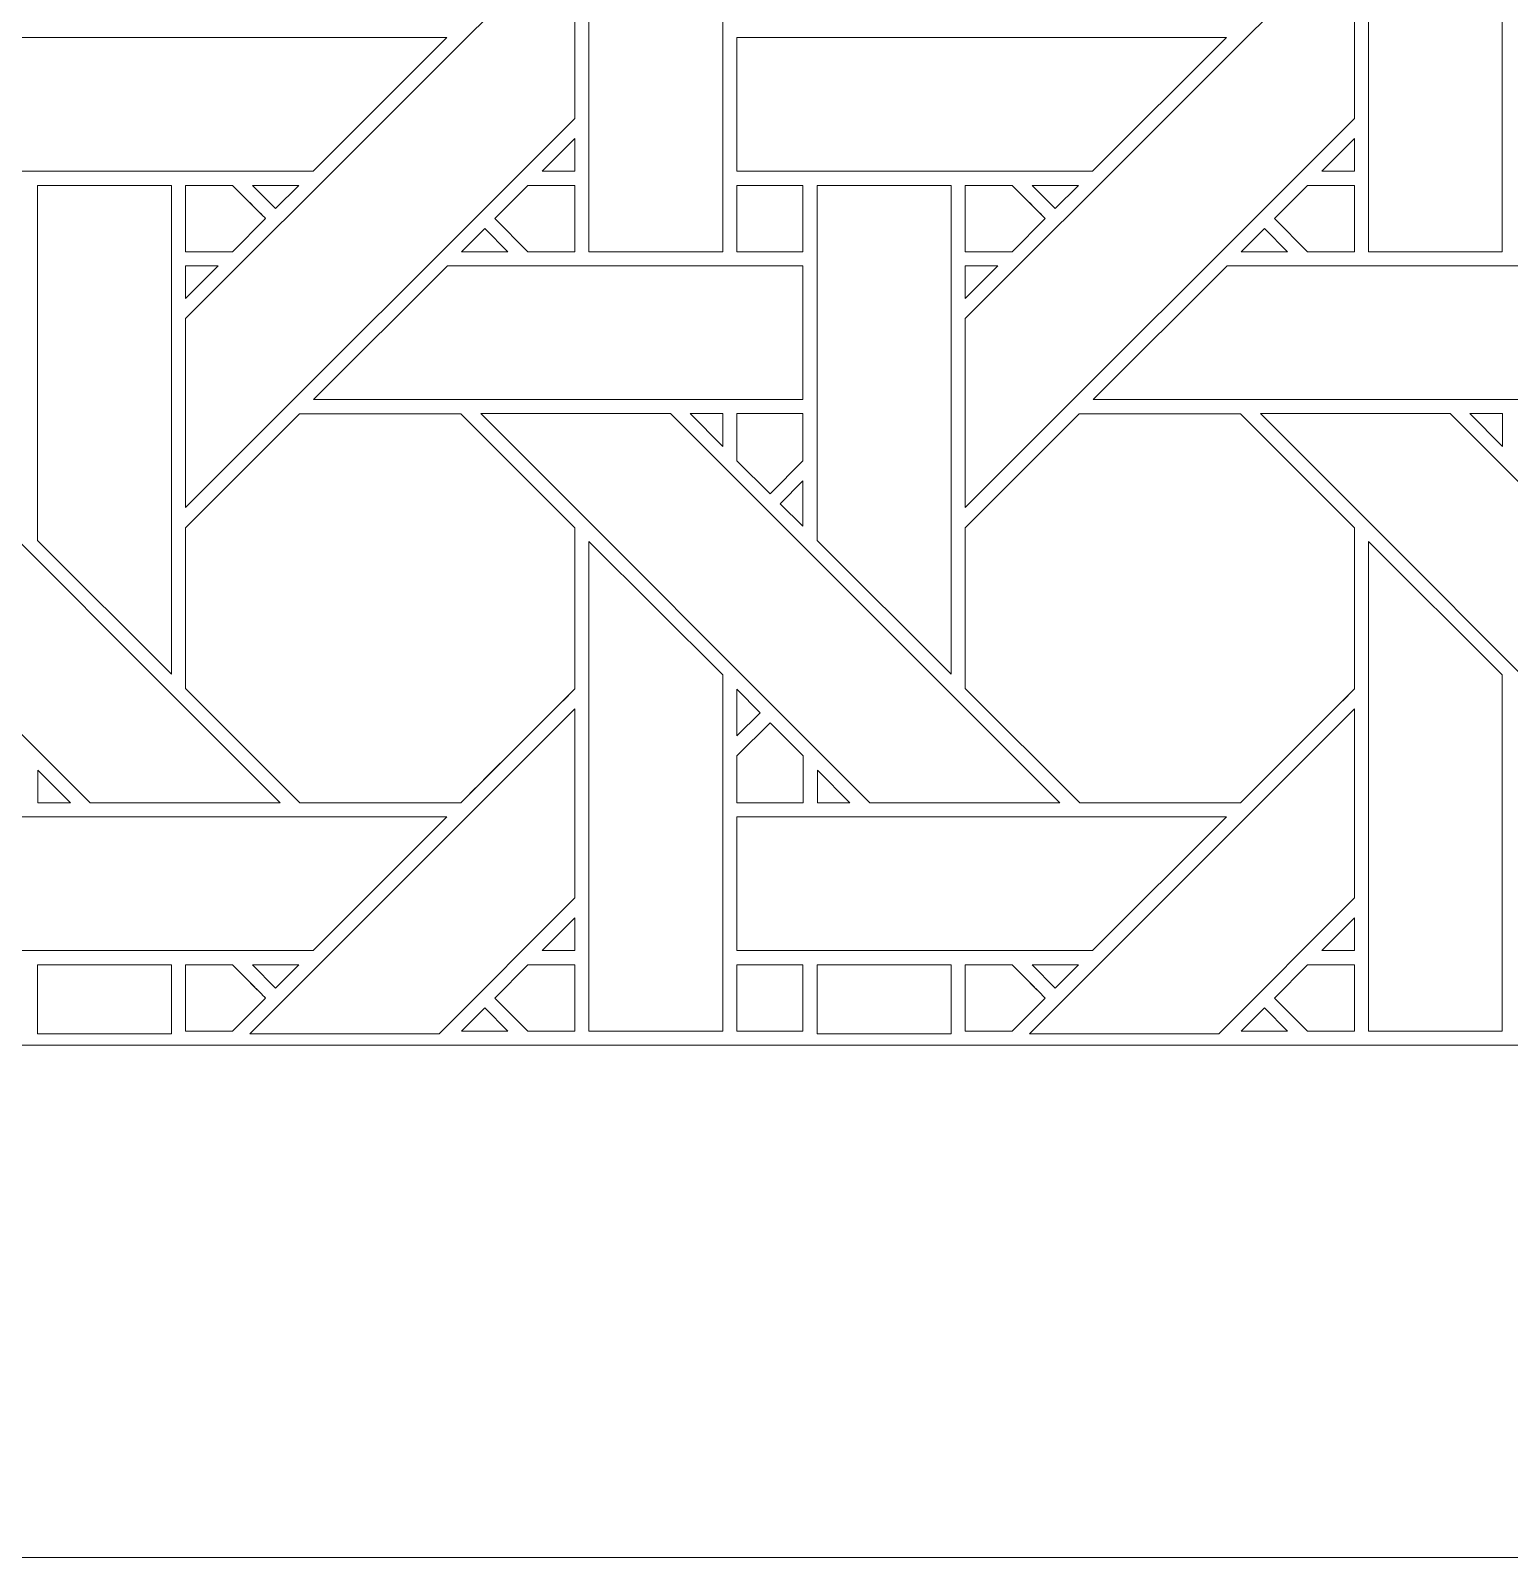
# Model space of a CAD drawing. Header units: inches. Extents: x 4.4 to 20.4, y 5.1 to 13.1.
# Drawn here: x 12.432 to 14.231, y 5.095 to 6.953 of the extents above; entities that cross this region are included whole.
import ezdxf

# ---------------------------------------------------------------- set-up
doc = ezdxf.new("R2010")
doc.units = ezdxf.units.IN
doc.header["$MEASUREMENT"] = 0
doc.layers.add('Design', color=7, linetype='Continuous', lineweight=0)

msp = doc.modelspace()

# ---------------------------------------------------------------- linework, layer by layer
at = {"layer": 'Design'}
for points, knots in [([(4.3829, 13.0948), (4.3829, 13.0948), (4.3829, 5.0948), (4.3829, 5.0948), (4.3829, 5.0948), (20.3829, 5.0948), (20.3829, 5.0948), (20.3829, 5.0948), (20.3829, 13.0948), (20.3829, 13.0948), (20.3829, 13.0948), (4.3829, 13.0948), (4.3829, 13.0948)], [0, 0, 0, 0, 1, 1, 1, 2, 2, 2, 3, 3, 3, 4, 4, 4, 4]), ([(5.0119, 5.7183), (5.0119, 5.7183), (19.7539, 5.7183), (19.7539, 5.7183), (19.7539, 5.7183), (19.7539, 12.4753), (19.7539, 12.4753), (19.7539, 12.4753), (5.0119, 12.4753), (5.0119, 12.4753), (5.0119, 12.4753), (5.0119, 5.7183), (5.0119, 5.7183)], [0, 0, 0, 0, 1, 1, 1, 2, 2, 2, 3, 3, 3, 4, 4, 4, 4]), ([(13.274, 7.1177), (13.274, 7.1177), (13.274, 6.684), (13.274, 6.684), (13.274, 6.684), (13.1112, 6.684), (13.1112, 6.684), (13.1112, 6.684), (13.1112, 7.2799), (13.1112, 7.2799), (13.1112, 7.2799), (13.274, 7.1177), (13.274, 7.1177)], [0, 0, 0, 0, 1, 1, 1, 2, 2, 2, 3, 3, 3, 4, 4, 4, 4]), ([(14.2227, 7.1177), (14.2227, 7.1177), (14.2227, 6.684), (14.2227, 6.684), (14.2227, 6.684), (14.0599, 6.684), (14.0599, 6.684), (14.0599, 6.684), (14.0599, 7.2799), (14.0599, 7.2799), (14.0599, 7.2799), (14.2227, 7.1177), (14.2227, 7.1177)], [0, 0, 0, 0, 1, 1, 1, 2, 2, 2, 3, 3, 3, 4, 4, 4, 4]), ([(12.6204, 6.6027), (12.6204, 6.6027), (13.0941, 7.0763), (13.0941, 7.0763), (13.0941, 7.0763), (13.0941, 6.8463), (13.0941, 6.8463), (13.0941, 6.8463), (12.6204, 6.3726), (12.6204, 6.3726), (12.6204, 6.3726), (12.6204, 6.6027), (12.6204, 6.6027)], [0, 0, 0, 0, 1, 1, 1, 2, 2, 2, 3, 3, 3, 4, 4, 4, 4]), ([(13.5691, 6.6027), (13.5691, 6.6027), (14.0428, 7.0763), (14.0428, 7.0763), (14.0428, 7.0763), (14.0428, 6.8463), (14.0428, 6.8463), (14.0428, 6.8463), (13.5691, 6.3726), (13.5691, 6.3726), (13.5691, 6.3726), (13.5691, 6.6027), (13.5691, 6.6027)], [0, 0, 0, 0, 1, 1, 1, 2, 2, 2, 3, 3, 3, 4, 4, 4, 4]), ([(12.3425, 6.7821), (12.3425, 6.7821), (12.3425, 6.9448), (12.3425, 6.9448), (12.3425, 6.9448), (12.9383, 6.9448), (12.9383, 6.9448), (12.9383, 6.9448), (12.7755, 6.7821), (12.7755, 6.7821), (12.7755, 6.7821), (12.3425, 6.7821), (12.3425, 6.7821)], [0, 0, 0, 0, 1, 1, 1, 2, 2, 2, 3, 3, 3, 4, 4, 4, 4]), ([(13.2913, 6.7821), (13.2913, 6.7821), (13.2913, 6.9448), (13.2913, 6.9448), (13.2913, 6.9448), (13.887, 6.9448), (13.887, 6.9448), (13.887, 6.9448), (13.7242, 6.7821), (13.7242, 6.7821), (13.7242, 6.7821), (13.2913, 6.7821), (13.2913, 6.7821)], [0, 0, 0, 0, 1, 1, 1, 2, 2, 2, 3, 3, 3, 4, 4, 4, 4]), ([(13.0543, 6.7821), (13.0543, 6.7821), (13.0941, 6.8219), (13.0941, 6.8219), (13.0941, 6.8219), (13.0941, 6.7821), (13.0941, 6.7821), (13.0941, 6.7821), (13.0543, 6.7821), (13.0543, 6.7821)], [0, 0, 0, 0, 1, 1, 1, 2, 2, 2, 3, 3, 3, 3]), ([(14.003, 6.7821), (14.003, 6.7821), (14.0428, 6.8219), (14.0428, 6.8219), (14.0428, 6.8219), (14.0428, 6.7821), (14.0428, 6.7821), (14.0428, 6.7821), (14.003, 6.7821), (14.003, 6.7821)], [0, 0, 0, 0, 1, 1, 1, 2, 2, 2, 3, 3, 3, 3]), ([(12.6032, 6.7648), (12.6032, 6.7648), (12.6032, 6.1697), (12.6032, 6.1697), (12.6032, 6.1697), (12.4403, 6.3326), (12.4403, 6.3326), (12.4403, 6.3326), (12.4403, 6.7648), (12.4403, 6.7648), (12.4403, 6.7648), (12.6032, 6.7648), (12.6032, 6.7648)], [0, 0, 0, 0, 1, 1, 1, 2, 2, 2, 3, 3, 3, 4, 4, 4, 4]), ([(12.7178, 6.7245), (12.7178, 6.7245), (12.6774, 6.684), (12.6774, 6.684), (12.6774, 6.684), (12.6204, 6.684), (12.6204, 6.684), (12.6204, 6.684), (12.6204, 6.7648), (12.6204, 6.7648), (12.6204, 6.7648), (12.6775, 6.7648), (12.6775, 6.7648), (12.6826, 6.7597), (12.7134, 6.7289), (12.7178, 6.7245)], [0, 0, 0, 0, 1, 1, 1, 2, 2, 2, 3, 3, 3, 4, 4, 4, 5, 5, 5, 5]), ([(12.6204, 6.7648), (12.6204, 6.7648), (12.6775, 6.7648), (12.6775, 6.7648), (12.683, 6.7593), (12.7178, 6.7245), (12.7178, 6.7245), (12.7178, 6.7245), (12.6774, 6.684), (12.6774, 6.684), (12.6774, 6.684), (12.6204, 6.684), (12.6204, 6.684), (12.6204, 6.684), (12.6204, 6.7648), (12.6204, 6.7648)], [0, 0, 0, 0, 1, 1, 1, 2, 2, 2, 3, 3, 3, 4, 4, 4, 5, 5, 5, 5]), ([(12.7583, 6.7648), (12.7583, 6.7648), (12.73, 6.7366), (12.73, 6.7366), (12.73, 6.7366), (12.7018, 6.7648), (12.7018, 6.7648), (12.7018, 6.7648), (12.7583, 6.7648), (12.7583, 6.7648)], [0, 0, 0, 0, 1, 1, 1, 2, 2, 2, 3, 3, 3, 3]), ([(13.037, 6.684), (13.037, 6.684), (12.9966, 6.7244), (12.9966, 6.7244), (12.9966, 6.7244), (13.037, 6.7648), (13.037, 6.7648), (13.037, 6.7648), (13.0941, 6.7648), (13.0941, 6.7648), (13.0941, 6.7648), (13.0941, 6.684), (13.0941, 6.684), (13.0941, 6.684), (13.037, 6.684), (13.037, 6.684)], [0, 0, 0, 0, 1, 1, 1, 2, 2, 2, 3, 3, 3, 4, 4, 4, 5, 5, 5, 5]), ([(12.9966, 6.7244), (12.9966, 6.7244), (13.037, 6.7648), (13.037, 6.7648), (13.037, 6.7648), (13.0941, 6.7648), (13.0941, 6.7648), (13.0941, 6.7648), (13.0941, 6.684), (13.0941, 6.684), (13.0941, 6.684), (13.037, 6.684), (13.037, 6.684), (13.037, 6.684), (12.9966, 6.7244), (12.9966, 6.7244)], [0, 0, 0, 0, 1, 1, 1, 2, 2, 2, 3, 3, 3, 4, 4, 4, 5, 5, 5, 5]), ([(13.2913, 6.7648), (13.2913, 6.7648), (13.3715, 6.7648), (13.3715, 6.7648), (13.3715, 6.7648), (13.3715, 6.684), (13.3715, 6.684), (13.3715, 6.684), (13.2913, 6.684), (13.2913, 6.684), (13.2913, 6.684), (13.2913, 6.7648), (13.2913, 6.7648)], [0, 0, 0, 0, 1, 1, 1, 2, 2, 2, 3, 3, 3, 4, 4, 4, 4]), ([(13.3715, 6.7648), (13.3715, 6.7648), (13.3715, 6.684), (13.3715, 6.684), (13.3715, 6.684), (13.2913, 6.684), (13.2913, 6.684), (13.2913, 6.684), (13.2913, 6.7648), (13.2913, 6.7648), (13.2913, 6.7648), (13.3715, 6.7648), (13.3715, 6.7648)], [0, 0, 0, 0, 1, 1, 1, 2, 2, 2, 3, 3, 3, 4, 4, 4, 4]), ([(13.552, 6.7648), (13.552, 6.7648), (13.552, 6.1697), (13.552, 6.1697), (13.552, 6.1697), (13.3891, 6.3326), (13.3891, 6.3326), (13.3891, 6.3326), (13.3891, 6.7648), (13.3891, 6.7648), (13.3891, 6.7648), (13.552, 6.7648), (13.552, 6.7648)], [0, 0, 0, 0, 1, 1, 1, 2, 2, 2, 3, 3, 3, 4, 4, 4, 4]), ([(13.6665, 6.7245), (13.6665, 6.7245), (13.6261, 6.684), (13.6261, 6.684), (13.6261, 6.684), (13.5691, 6.684), (13.5691, 6.684), (13.5691, 6.684), (13.5691, 6.7648), (13.5691, 6.7648), (13.5691, 6.7648), (13.6262, 6.7648), (13.6262, 6.7648), (13.6313, 6.7597), (13.6621, 6.7289), (13.6665, 6.7245)], [0, 0, 0, 0, 1, 1, 1, 2, 2, 2, 3, 3, 3, 4, 4, 4, 5, 5, 5, 5]), ([(13.5691, 6.684), (13.5691, 6.684), (13.5691, 6.7648), (13.5691, 6.7648), (13.5691, 6.7648), (13.6262, 6.7648), (13.6262, 6.7648), (13.6316, 6.7595), (13.6665, 6.7245), (13.6665, 6.7245), (13.6665, 6.7245), (13.6261, 6.684), (13.6261, 6.684), (13.6261, 6.684), (13.5691, 6.684), (13.5691, 6.684)], [0, 0, 0, 0, 1, 1, 1, 2, 2, 2, 3, 3, 3, 4, 4, 4, 5, 5, 5, 5]), ([(13.6505, 6.7648), (13.6505, 6.7648), (13.707, 6.7648), (13.707, 6.7648), (13.707, 6.7648), (13.6787, 6.7366), (13.6787, 6.7366), (13.6787, 6.7366), (13.6505, 6.7648), (13.6505, 6.7648)], [0, 0, 0, 0, 1, 1, 1, 2, 2, 2, 3, 3, 3, 3]), ([(13.9857, 6.684), (13.9857, 6.684), (13.9453, 6.7244), (13.9453, 6.7244), (13.9453, 6.7244), (13.9858, 6.7648), (13.9858, 6.7648), (13.9858, 6.7648), (14.0428, 6.7648), (14.0428, 6.7648), (14.0428, 6.7648), (14.0428, 6.684), (14.0428, 6.684), (14.0428, 6.684), (13.9857, 6.684), (13.9857, 6.684)], [0, 0, 0, 0, 1, 1, 1, 2, 2, 2, 3, 3, 3, 4, 4, 4, 5, 5, 5, 5]), ([(13.9453, 6.7244), (13.9453, 6.7244), (13.9858, 6.7648), (13.9858, 6.7648), (13.9858, 6.7648), (14.0428, 6.7648), (14.0428, 6.7648), (14.0428, 6.7648), (14.0428, 6.684), (14.0428, 6.684), (14.0428, 6.684), (13.9857, 6.684), (13.9857, 6.684), (13.9857, 6.684), (13.9453, 6.7244), (13.9453, 6.7244)], [0, 0, 0, 0, 1, 1, 1, 2, 2, 2, 3, 3, 3, 4, 4, 4, 5, 5, 5, 5]), ([(13.0127, 6.684), (13.0127, 6.684), (12.9562, 6.684), (12.9562, 6.684), (12.9562, 6.684), (12.9845, 6.7123), (12.9845, 6.7123), (12.9845, 6.7123), (13.0127, 6.684), (13.0127, 6.684)], [0, 0, 0, 0, 1, 1, 1, 2, 2, 2, 3, 3, 3, 3]), ([(13.9615, 6.684), (13.9615, 6.684), (13.905, 6.684), (13.905, 6.684), (13.905, 6.684), (13.9332, 6.7123), (13.9332, 6.7123), (13.9332, 6.7123), (13.9615, 6.684), (13.9615, 6.684)], [0, 0, 0, 0, 1, 1, 1, 2, 2, 2, 3, 3, 3, 3]), ([(12.6602, 6.6669), (12.6602, 6.6669), (12.6204, 6.6271), (12.6204, 6.6271), (12.6204, 6.6271), (12.6204, 6.6669), (12.6204, 6.6669), (12.6204, 6.6669), (12.6602, 6.6669), (12.6602, 6.6669)], [0, 0, 0, 0, 1, 1, 1, 2, 2, 2, 3, 3, 3, 3]), ([(12.7762, 6.5041), (12.7762, 6.5041), (12.9391, 6.6669), (12.9391, 6.6669), (12.9391, 6.6669), (13.3715, 6.6669), (13.3715, 6.6669), (13.3715, 6.6669), (13.3715, 6.5041), (13.3715, 6.5041), (13.3715, 6.5041), (12.7762, 6.5041), (12.7762, 6.5041)], [0, 0, 0, 0, 1, 1, 1, 2, 2, 2, 3, 3, 3, 4, 4, 4, 4]), ([(13.609, 6.6669), (13.609, 6.6669), (13.5691, 6.6271), (13.5691, 6.6271), (13.5691, 6.6271), (13.5691, 6.6669), (13.5691, 6.6669), (13.5691, 6.6669), (13.609, 6.6669), (13.609, 6.6669)], [0, 0, 0, 0, 1, 1, 1, 2, 2, 2, 3, 3, 3, 3]), ([(13.725, 6.5041), (13.725, 6.5041), (13.8878, 6.6669), (13.8878, 6.6669), (13.8878, 6.6669), (14.3203, 6.6669), (14.3203, 6.6669), (14.3203, 6.6669), (14.3203, 6.5041), (14.3203, 6.5041), (14.3203, 6.5041), (13.725, 6.5041), (13.725, 6.5041)], [0, 0, 0, 0, 1, 1, 1, 2, 2, 2, 3, 3, 3, 4, 4, 4, 4]), ([(12.0308, 6.487), (12.0308, 6.487), (12.2618, 6.487), (12.2618, 6.487), (12.2618, 6.487), (12.7354, 6.0133), (12.7354, 6.0133), (12.7354, 6.0133), (12.5044, 6.0133), (12.5044, 6.0133), (12.5044, 6.0133), (12.0308, 6.487), (12.0308, 6.487)], [0, 0, 0, 0, 1, 1, 1, 2, 2, 2, 3, 3, 3, 4, 4, 4, 4]), ([(12.6204, 6.1526), (12.6204, 6.1526), (12.6204, 6.3482), (12.6204, 6.3482), (12.6204, 6.3482), (12.7591, 6.4869), (12.7591, 6.4869), (12.7591, 6.4869), (12.9553, 6.4869), (12.9553, 6.4869), (12.9553, 6.4869), (13.0941, 6.3482), (13.0941, 6.3482), (13.0941, 6.3482), (13.0941, 6.152), (13.0941, 6.152), (13.0763, 6.1341), (12.9643, 6.0223), (12.9553, 6.0133), (12.9553, 6.0133), (12.7596, 6.0133), (12.7596, 6.0133), (12.7596, 6.0133), (12.6204, 6.1526), (12.6204, 6.1526)], [0, 0, 0, 0, 1, 1, 1, 2, 2, 2, 3, 3, 3, 4, 4, 4, 5, 5, 5, 6, 6, 6, 7, 7, 7, 8, 8, 8, 8]), ([(12.7596, 6.0133), (12.7596, 6.0133), (12.6204, 6.1526), (12.6204, 6.1526), (12.6204, 6.1526), (12.6204, 6.3482), (12.6204, 6.3482), (12.6204, 6.3482), (12.7591, 6.4869), (12.7591, 6.4869), (12.7591, 6.4869), (12.9553, 6.4869), (12.9553, 6.4869), (12.9553, 6.4869), (13.0941, 6.3482), (13.0941, 6.3482), (13.0941, 6.3482), (13.0941, 6.152), (13.0941, 6.152), (13.0757, 6.1335), (12.9639, 6.0219), (12.9553, 6.0133), (12.9553, 6.0133), (12.7596, 6.0133), (12.7596, 6.0133)], [0, 0, 0, 0, 1, 1, 1, 2, 2, 2, 3, 3, 3, 4, 4, 4, 5, 5, 5, 6, 6, 6, 7, 7, 7, 8, 8, 8, 8]), ([(12.9795, 6.487), (12.9795, 6.487), (13.2105, 6.487), (13.2105, 6.487), (13.2105, 6.487), (13.6841, 6.0133), (13.6841, 6.0133), (13.6841, 6.0133), (13.4531, 6.0133), (13.4531, 6.0133), (13.4531, 6.0133), (12.9795, 6.487), (12.9795, 6.487)], [0, 0, 0, 0, 1, 1, 1, 2, 2, 2, 3, 3, 3, 4, 4, 4, 4]), ([(13.2741, 6.487), (13.2741, 6.487), (13.2741, 6.4471), (13.2741, 6.4471), (13.2741, 6.4471), (13.2346, 6.487), (13.2346, 6.487), (13.2346, 6.487), (13.2741, 6.487), (13.2741, 6.487)], [0, 0, 0, 0, 1, 1, 1, 2, 2, 2, 3, 3, 3, 3]), ([(13.2913, 6.487), (13.2913, 6.487), (13.3715, 6.487), (13.3715, 6.487), (13.3715, 6.487), (13.3715, 6.4294), (13.3715, 6.4294), (13.3715, 6.4294), (13.3316, 6.3894), (13.3316, 6.3894), (13.3316, 6.3894), (13.2913, 6.4297), (13.2913, 6.4297), (13.2913, 6.4297), (13.2913, 6.487), (13.2913, 6.487)], [0, 0, 0, 0, 1, 1, 1, 2, 2, 2, 3, 3, 3, 4, 4, 4, 5, 5, 5, 5]), ([(13.3316, 6.3894), (13.3316, 6.3894), (13.2913, 6.4297), (13.2913, 6.4297), (13.2913, 6.4297), (13.2913, 6.487), (13.2913, 6.487), (13.2913, 6.487), (13.3715, 6.487), (13.3715, 6.487), (13.3715, 6.487), (13.3715, 6.4294), (13.3715, 6.4294), (13.3715, 6.4294), (13.3316, 6.3894), (13.3316, 6.3894)], [0, 0, 0, 0, 1, 1, 1, 2, 2, 2, 3, 3, 3, 4, 4, 4, 5, 5, 5, 5]), ([(13.5691, 6.1526), (13.5691, 6.1526), (13.5691, 6.3482), (13.5691, 6.3482), (13.5691, 6.3482), (13.7078, 6.4869), (13.7078, 6.4869), (13.7078, 6.4869), (13.904, 6.4869), (13.904, 6.4869), (13.904, 6.4869), (14.0428, 6.3482), (14.0428, 6.3482), (14.0428, 6.3482), (14.0428, 6.152), (14.0428, 6.152), (14.025, 6.1341), (13.9131, 6.0223), (13.9041, 6.0133), (13.9041, 6.0133), (13.7084, 6.0133), (13.7084, 6.0133), (13.7084, 6.0133), (13.5691, 6.1526), (13.5691, 6.1526)], [0, 0, 0, 0, 1, 1, 1, 2, 2, 2, 3, 3, 3, 4, 4, 4, 5, 5, 5, 6, 6, 6, 7, 7, 7, 8, 8, 8, 8]), ([(13.7084, 6.0133), (13.7084, 6.0133), (13.5691, 6.1526), (13.5691, 6.1526), (13.5691, 6.1526), (13.5691, 6.3482), (13.5691, 6.3482), (13.5691, 6.3482), (13.7078, 6.4869), (13.7078, 6.4869), (13.7078, 6.4869), (13.904, 6.4869), (13.904, 6.4869), (13.904, 6.4869), (14.0428, 6.3482), (14.0428, 6.3482), (14.0428, 6.3482), (14.0428, 6.152), (14.0428, 6.152), (14.0248, 6.1339), (13.9129, 6.0222), (13.9041, 6.0133), (13.9041, 6.0133), (13.7084, 6.0133), (13.7084, 6.0133)], [0, 0, 0, 0, 1, 1, 1, 2, 2, 2, 3, 3, 3, 4, 4, 4, 5, 5, 5, 6, 6, 6, 7, 7, 7, 8, 8, 8, 8]), ([(13.9283, 6.487), (13.9283, 6.487), (14.1592, 6.487), (14.1592, 6.487), (14.1592, 6.487), (14.6329, 6.0133), (14.6329, 6.0133), (14.6329, 6.0133), (14.4018, 6.0133), (14.4018, 6.0133), (14.4018, 6.0133), (13.9283, 6.487), (13.9283, 6.487)], [0, 0, 0, 0, 1, 1, 1, 2, 2, 2, 3, 3, 3, 4, 4, 4, 4]), ([(14.2228, 6.487), (14.2228, 6.487), (14.2228, 6.4471), (14.2228, 6.4471), (14.2228, 6.4471), (14.1833, 6.487), (14.1833, 6.487), (14.1833, 6.487), (14.2228, 6.487), (14.2228, 6.487)], [0, 0, 0, 0, 1, 1, 1, 2, 2, 2, 3, 3, 3, 3]), ([(13.3715, 6.4051), (13.3715, 6.4051), (13.3715, 6.35), (13.3715, 6.35), (13.3715, 6.35), (13.3438, 6.3773), (13.3438, 6.3773), (13.3438, 6.3773), (13.3715, 6.4051), (13.3715, 6.4051)], [0, 0, 0, 0, 1, 1, 1, 2, 2, 2, 3, 3, 3, 3]), ([(13.274, 5.7353), (13.274, 5.7353), (13.1112, 5.7353), (13.1112, 5.7353), (13.1112, 5.7353), (13.1112, 6.3312), (13.1112, 6.3312), (13.1112, 6.3312), (13.274, 6.169), (13.274, 6.169), (13.274, 6.169), (13.274, 5.7353), (13.274, 5.7353)], [0, 0, 0, 0, 1, 1, 1, 2, 2, 2, 3, 3, 3, 4, 4, 4, 4]), ([(14.2227, 5.7353), (14.2227, 5.7353), (14.0599, 5.7353), (14.0599, 5.7353), (14.0599, 5.7353), (14.0599, 6.3312), (14.0599, 6.3312), (14.0599, 6.3312), (14.2227, 6.169), (14.2227, 6.169), (14.2227, 6.169), (14.2227, 5.7353), (14.2227, 5.7353)], [0, 0, 0, 0, 1, 1, 1, 2, 2, 2, 3, 3, 3, 4, 4, 4, 4]), ([(13.3195, 6.1229), (13.3195, 6.1229), (13.2913, 6.0947), (13.2913, 6.0947), (13.2913, 6.0947), (13.2913, 6.1515), (13.2913, 6.1515), (13.2913, 6.1515), (13.3195, 6.1229), (13.3195, 6.1229)], [0, 0, 0, 0, 1, 1, 1, 2, 2, 2, 3, 3, 3, 3]), ([(13.0941, 5.8975), (13.0941, 5.8975), (12.9288, 5.7323), (12.9288, 5.7323), (12.9288, 5.7323), (12.6987, 5.7323), (12.6987, 5.7323), (12.6987, 5.7323), (13.0941, 6.1276), (13.0941, 6.1276), (13.0941, 6.1276), (13.0941, 5.8975), (13.0941, 5.8975)], [0, 0, 0, 0, 1, 1, 1, 2, 2, 2, 3, 3, 3, 4, 4, 4, 4]), ([(13.6475, 5.7323), (13.6475, 5.7323), (14.0428, 6.1276), (14.0428, 6.1276), (14.0428, 6.1276), (14.0428, 5.8976), (14.0428, 5.8976), (14.0428, 5.8976), (13.8776, 5.7323), (13.8776, 5.7323), (13.8776, 5.7323), (13.6475, 5.7323), (13.6475, 5.7323)], [0, 0, 0, 0, 1, 1, 1, 2, 2, 2, 3, 3, 3, 4, 4, 4, 4]), ([(13.2913, 6.0131), (13.2913, 6.0131), (13.2913, 6.0704), (13.2913, 6.0704), (13.2913, 6.0704), (13.3316, 6.1107), (13.3316, 6.1107), (13.3316, 6.1107), (13.3719, 6.0704), (13.3719, 6.0704), (13.3719, 6.0704), (13.3719, 6.0131), (13.3719, 6.0131), (13.3719, 6.0131), (13.2913, 6.0131), (13.2913, 6.0131)], [0, 0, 0, 0, 1, 1, 1, 2, 2, 2, 3, 3, 3, 4, 4, 4, 5, 5, 5, 5]), ([(13.2913, 6.0704), (13.2913, 6.0704), (13.3316, 6.1107), (13.3316, 6.1107), (13.3316, 6.1107), (13.3719, 6.0704), (13.3719, 6.0704), (13.3719, 6.0704), (13.3719, 6.0131), (13.3719, 6.0131), (13.3719, 6.0131), (13.2913, 6.0131), (13.2913, 6.0131), (13.2913, 6.0131), (13.2913, 6.0704), (13.2913, 6.0704)], [0, 0, 0, 0, 1, 1, 1, 2, 2, 2, 3, 3, 3, 4, 4, 4, 5, 5, 5, 5]), ([(12.4802, 6.0133), (12.4802, 6.0133), (12.4405, 6.0133), (12.4405, 6.0133), (12.4405, 6.0133), (12.4405, 6.0531), (12.4405, 6.0531), (12.4405, 6.0531), (12.4802, 6.0133), (12.4802, 6.0133)], [0, 0, 0, 0, 1, 1, 1, 2, 2, 2, 3, 3, 3, 3]), ([(13.4289, 6.0133), (13.4289, 6.0133), (13.3892, 6.0133), (13.3892, 6.0133), (13.3892, 6.0133), (13.3892, 6.0531), (13.3892, 6.0531), (13.3892, 6.0531), (13.4289, 6.0133), (13.4289, 6.0133)], [0, 0, 0, 0, 1, 1, 1, 2, 2, 2, 3, 3, 3, 3]), ([(12.3425, 5.8334), (12.3425, 5.8334), (12.3425, 5.9961), (12.3425, 5.9961), (12.3425, 5.9961), (12.9382, 5.9961), (12.9382, 5.9961), (12.9382, 5.9961), (12.7755, 5.8334), (12.7755, 5.8334), (12.7755, 5.8334), (12.3425, 5.8334), (12.3425, 5.8334)], [0, 0, 0, 0, 1, 1, 1, 2, 2, 2, 3, 3, 3, 4, 4, 4, 4]), ([(13.2913, 5.8334), (13.2913, 5.8334), (13.2913, 5.9961), (13.2913, 5.9961), (13.2913, 5.9961), (13.887, 5.9961), (13.887, 5.9961), (13.887, 5.9961), (13.7242, 5.8334), (13.7242, 5.8334), (13.7242, 5.8334), (13.2913, 5.8334), (13.2913, 5.8334)], [0, 0, 0, 0, 1, 1, 1, 2, 2, 2, 3, 3, 3, 4, 4, 4, 4]), ([(13.0941, 5.8334), (13.0941, 5.8334), (13.0543, 5.8334), (13.0543, 5.8334), (13.0543, 5.8334), (13.0941, 5.8732), (13.0941, 5.8732), (13.0941, 5.8732), (13.0941, 5.8334), (13.0941, 5.8334)], [0, 0, 0, 0, 1, 1, 1, 2, 2, 2, 3, 3, 3, 3]), ([(14.0428, 5.8732), (14.0428, 5.8732), (14.0428, 5.8334), (14.0428, 5.8334), (14.0428, 5.8334), (14.003, 5.8334), (14.003, 5.8334), (14.003, 5.8334), (14.0428, 5.8732), (14.0428, 5.8732)], [0, 0, 0, 0, 1, 1, 1, 2, 2, 2, 3, 3, 3, 3]), ([(12.6032, 5.7323), (12.6032, 5.7323), (12.4403, 5.7323), (12.4403, 5.7323), (12.4403, 5.7323), (12.4403, 5.8161), (12.4403, 5.8161), (12.4403, 5.8161), (12.6032, 5.8161), (12.6032, 5.8161), (12.6032, 5.8161), (12.6032, 5.7323), (12.6032, 5.7323)], [0, 0, 0, 0, 1, 1, 1, 2, 2, 2, 3, 3, 3, 4, 4, 4, 4]), ([(12.6204, 5.8161), (12.6204, 5.8161), (12.6775, 5.8161), (12.6775, 5.8161), (12.6826, 5.811), (12.7134, 5.7802), (12.7178, 5.7757), (12.7178, 5.7757), (12.6774, 5.7353), (12.6774, 5.7353), (12.6774, 5.7353), (12.6204, 5.7353), (12.6204, 5.7353), (12.6204, 5.7353), (12.6204, 5.8161), (12.6204, 5.8161)], [0, 0, 0, 0, 1, 1, 1, 2, 2, 2, 3, 3, 3, 4, 4, 4, 5, 5, 5, 5]), ([(12.6204, 5.7353), (12.6204, 5.7353), (12.6204, 5.8161), (12.6204, 5.8161), (12.6204, 5.8161), (12.6775, 5.8161), (12.6775, 5.8161), (12.6829, 5.8107), (12.7178, 5.7757), (12.7178, 5.7757), (12.7178, 5.7757), (12.6774, 5.7353), (12.6774, 5.7353), (12.6774, 5.7353), (12.6204, 5.7353), (12.6204, 5.7353)], [0, 0, 0, 0, 1, 1, 1, 2, 2, 2, 3, 3, 3, 4, 4, 4, 5, 5, 5, 5]), ([(12.7583, 5.8161), (12.7583, 5.8161), (12.73, 5.7879), (12.73, 5.7879), (12.73, 5.7879), (12.7018, 5.8161), (12.7018, 5.8161), (12.7018, 5.8161), (12.7583, 5.8161), (12.7583, 5.8161)], [0, 0, 0, 0, 1, 1, 1, 2, 2, 2, 3, 3, 3, 3]), ([(13.037, 5.8161), (13.037, 5.8161), (13.0941, 5.8161), (13.0941, 5.8161), (13.0941, 5.8161), (13.0941, 5.7353), (13.0941, 5.7353), (13.0941, 5.7353), (13.037, 5.7353), (13.037, 5.7353), (13.037, 5.7353), (12.9966, 5.7757), (12.9966, 5.7757), (12.9966, 5.7757), (13.037, 5.8161), (13.037, 5.8161)], [0, 0, 0, 0, 1, 1, 1, 2, 2, 2, 3, 3, 3, 4, 4, 4, 5, 5, 5, 5]), ([(13.0941, 5.7353), (13.0941, 5.7353), (13.037, 5.7353), (13.037, 5.7353), (13.037, 5.7353), (12.9966, 5.7757), (12.9966, 5.7757), (12.9966, 5.7757), (13.037, 5.8161), (13.037, 5.8161), (13.037, 5.8161), (13.0941, 5.8161), (13.0941, 5.8161), (13.0941, 5.8161), (13.0941, 5.7353), (13.0941, 5.7353)], [0, 0, 0, 0, 1, 1, 1, 2, 2, 2, 3, 3, 3, 4, 4, 4, 5, 5, 5, 5]), ([(13.2913, 5.8161), (13.2913, 5.8161), (13.3715, 5.8161), (13.3715, 5.8161), (13.3715, 5.8161), (13.3715, 5.7353), (13.3715, 5.7353), (13.3715, 5.7353), (13.2913, 5.7353), (13.2913, 5.7353), (13.2913, 5.7353), (13.2913, 5.8161), (13.2913, 5.8161)], [0, 0, 0, 0, 1, 1, 1, 2, 2, 2, 3, 3, 3, 4, 4, 4, 4]), ([(13.3715, 5.7353), (13.3715, 5.7353), (13.2913, 5.7353), (13.2913, 5.7353), (13.2913, 5.7353), (13.2913, 5.8161), (13.2913, 5.8161), (13.2913, 5.8161), (13.3715, 5.8161), (13.3715, 5.8161), (13.3715, 5.8161), (13.3715, 5.7353), (13.3715, 5.7353)], [0, 0, 0, 0, 1, 1, 1, 2, 2, 2, 3, 3, 3, 4, 4, 4, 4]), ([(13.552, 5.7323), (13.552, 5.7323), (13.3891, 5.7323), (13.3891, 5.7323), (13.3891, 5.7323), (13.3891, 5.8161), (13.3891, 5.8161), (13.3891, 5.8161), (13.552, 5.8161), (13.552, 5.8161), (13.552, 5.8161), (13.552, 5.7323), (13.552, 5.7323)], [0, 0, 0, 0, 1, 1, 1, 2, 2, 2, 3, 3, 3, 4, 4, 4, 4]), ([(13.5691, 5.8161), (13.5691, 5.8161), (13.6262, 5.8161), (13.6262, 5.8161), (13.6313, 5.811), (13.6621, 5.7802), (13.6665, 5.7757), (13.6665, 5.7757), (13.6261, 5.7353), (13.6261, 5.7353), (13.6261, 5.7353), (13.5691, 5.7353), (13.5691, 5.7353), (13.5691, 5.7353), (13.5691, 5.8161), (13.5691, 5.8161)], [0, 0, 0, 0, 1, 1, 1, 2, 2, 2, 3, 3, 3, 4, 4, 4, 5, 5, 5, 5]), ([(13.5691, 5.7353), (13.5691, 5.7353), (13.5691, 5.8161), (13.5691, 5.8161), (13.5691, 5.8161), (13.6262, 5.8161), (13.6262, 5.8161), (13.6316, 5.8107), (13.6665, 5.7757), (13.6665, 5.7757), (13.6665, 5.7757), (13.6261, 5.7353), (13.6261, 5.7353), (13.6261, 5.7353), (13.5691, 5.7353), (13.5691, 5.7353)], [0, 0, 0, 0, 1, 1, 1, 2, 2, 2, 3, 3, 3, 4, 4, 4, 5, 5, 5, 5]), ([(13.707, 5.8161), (13.707, 5.8161), (13.6787, 5.7879), (13.6787, 5.7879), (13.6787, 5.7879), (13.6505, 5.8161), (13.6505, 5.8161), (13.6505, 5.8161), (13.707, 5.8161), (13.707, 5.8161)], [0, 0, 0, 0, 1, 1, 1, 2, 2, 2, 3, 3, 3, 3]), ([(13.9858, 5.8161), (13.9858, 5.8161), (14.0428, 5.8161), (14.0428, 5.8161), (14.0428, 5.8161), (14.0428, 5.7353), (14.0428, 5.7353), (14.0428, 5.7353), (13.9857, 5.7353), (13.9857, 5.7353), (13.9857, 5.7353), (13.9453, 5.7757), (13.9453, 5.7757), (13.9453, 5.7757), (13.9858, 5.8161), (13.9858, 5.8161)], [0, 0, 0, 0, 1, 1, 1, 2, 2, 2, 3, 3, 3, 4, 4, 4, 5, 5, 5, 5]), ([(14.0428, 5.7353), (14.0428, 5.7353), (13.9857, 5.7353), (13.9857, 5.7353), (13.9857, 5.7353), (13.9453, 5.7757), (13.9453, 5.7757), (13.9453, 5.7757), (13.9858, 5.8161), (13.9858, 5.8161), (13.9858, 5.8161), (14.0428, 5.8161), (14.0428, 5.8161), (14.0428, 5.8161), (14.0428, 5.7353), (14.0428, 5.7353)], [0, 0, 0, 0, 1, 1, 1, 2, 2, 2, 3, 3, 3, 4, 4, 4, 5, 5, 5, 5]), ([(12.9562, 5.7353), (12.9562, 5.7353), (12.9845, 5.7636), (12.9845, 5.7636), (12.9845, 5.7636), (13.0127, 5.7353), (13.0127, 5.7353), (13.0127, 5.7353), (12.9562, 5.7353), (12.9562, 5.7353)], [0, 0, 0, 0, 1, 1, 1, 2, 2, 2, 3, 3, 3, 3]), ([(13.905, 5.7353), (13.905, 5.7353), (13.9332, 5.7636), (13.9332, 5.7636), (13.9332, 5.7636), (13.9615, 5.7353), (13.9615, 5.7353), (13.9615, 5.7353), (13.905, 5.7353), (13.905, 5.7353)], [0, 0, 0, 0, 1, 1, 1, 2, 2, 2, 3, 3, 3, 3])]:
    msp.add_open_spline(points, degree=3, knots=knots, dxfattribs=at)

doc.saveas('drawing.dxf')
